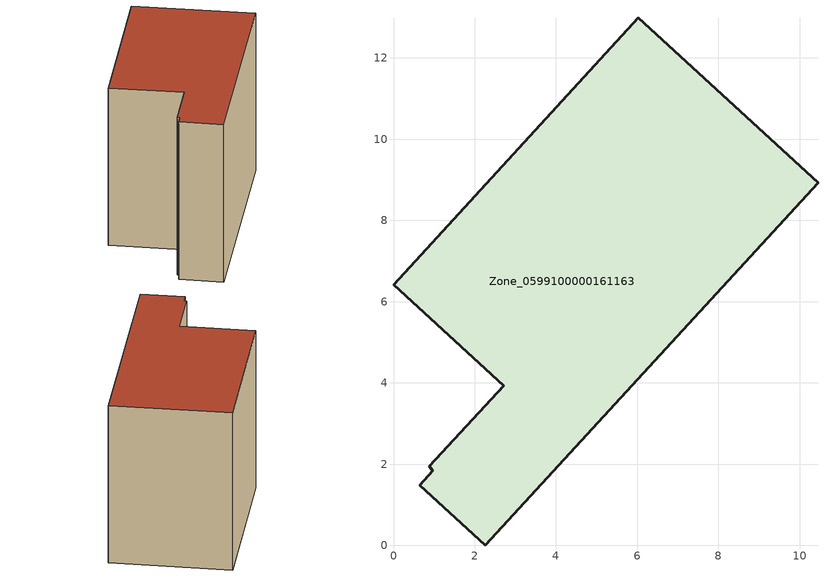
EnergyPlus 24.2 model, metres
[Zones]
Zone_0599100000161163
 floor ground (C_G): 0.88,1.95 2.71,3.93 0,6.42 6.02,12.99 10.45,8.92 2.26,0 0.65,1.48 0.96,1.84 z0
 wall outside (C_F): 2.26,0 10.45,8.92 6.02,12.99 0,6.42 2.71,3.93 0.88,1.95 0.96,1.84 0.65,1.48 2.26,0 z0:8.45
 roof outside (C_R): 2.71,3.93 0.88,1.95 0.96,1.84 0.65,1.48 2.26,0 10.45,8.92 6.02,12.99 0,6.42 z8.45
[BUILDING]
Pand.0599100000161163: North Axis=0; Terrain=City; Loads Convergence Tolerance Value=0.04; Temperature Convergence Tolerance Value=0.4; Solar Distribution=FullExterior; Maximum Number of Warmup Days=25; Minimum Number of Warmup Days=1
[Site:Location]
Rotterdam.The.Hague.AP_ZH_NLD Design_Conditions: Latitude=51.96; Longitude=4.45; Time Zone=1; Elevation=-4.5
[SITE:GROUNDTEMPERATURE:BUILDINGSURFACE]
18, 18, 18, 18, 18, 18, 18, 18, 18, 18, 18, 18
[MATERIAL] Thermal Absorptance=0.9; Solar Absorptance=0.7; Visible Absorptance=0.7
Name | Roughness | Thickness | Conductivity | Density | Specific Heat
G.TI.1975-1991 | MediumSmooth | 0.15 | 0.288461 | 540 | 1210
F.TI.1975-1991 | Rough | 0.3 | 0.230769 | 1920 | 840
R.TI.1975-1991 | MediumRough | 0.2 | 0.153846 | 1500 | 1000
[CONSTRUCTION]
C_G: G.TI.1975-1991
C_F: F.TI.1975-1991
C_R: R.TI.1975-1991
[ZONE]
Zone_0599100000161163: Type=1; Multiplier=1; Ceiling Height=Autocalculate; Volume=Autocalculate; Floor Area=autocalculate; Part of Total Floor Area=Yes
[ZONEINFILTRATION:DESIGNFLOWRATE]
Infil_Zone_0599100000161163: Zone or ZoneList or Space or SpaceList=Zone_0599100000161163; Schedule=AlwaysOn; Design Flow Rate Calculation Method=Flow/Area; Flow Rate per Floor Area=0.003; Constant Term Coefficient=1; Temperature Term Coefficient=0; Velocity Term Coefficient=0; Velocity Squared Term Coefficient=0
[HVACTEMPLATE:ZONE:IDEALLOADSAIRSYSTEM]
Zone_0599100000161163: Maximum Heating Supply Air Temperature=50; Minimum Cooling Supply Air Temperature=13; Maximum Heating Supply Air Humidity Ratio=0.0156; Minimum Cooling Supply Air Humidity Ratio=0.0077; Heating Limit=NoLimit; Cooling Limit=NoLimit; Dehumidification Control Type=ConstantSensibleHeatRatio; Cooling Sensible Heat Ratio=0.7; Dehumidification Setpoint=60; Humidification Control Type=None; Humidification Setpoint=30; Outdoor Air Method=None; Outdoor Air Flow Rate per Person=0.00944; Outdoor Air Flow Rate per Zone Floor Area=0; Outdoor Air Flow Rate per Zone=0; Demand Controlled Ventilation Type=None; Outdoor Air Economizer Type=NoEconomizer; Heat Recovery Type=None; Sensible Heat Recovery Effectiveness=0.7; Latent Heat Recovery Effectiveness=0.65
[ZONECONTROL:THERMOSTAT]
ThermostatControl_Zone_0599100000161163: Zone or ZoneList=Zone_0599100000161163; Control Type Schedule=DualSetpointControlType; Control 1=Thermostat_Zone_0599100000161163; Temperature Difference Between Cutout And Setpoint=0
[THERMOSTATSETPOINT:DUALSETPOINT]
Thermostat_Zone_0599100000161163: Heating Setpoint Temperature Schedule=HeatingSetpoint_Zone_0599100000161163; Cooling Setpoint Temperature Schedule=CoolingSetpoint_Zone_0599100000161163
[SCHEDULE:COMPACT]
HeatingSetpoint_Zone_0599100000161163: Through: 12/31, For: AllDays, Until: 24:00, 21
CoolingSetpoint_Zone_0599100000161163: Through: 12/31, For: AllDays, Until: 24:00, 24
DualSetpointControlType: Through: 12/31, For: AllDays, Until: 24:00, 4
AlwaysOn: Through: 12/31, For: AllDays, Until: 24:00, 1
